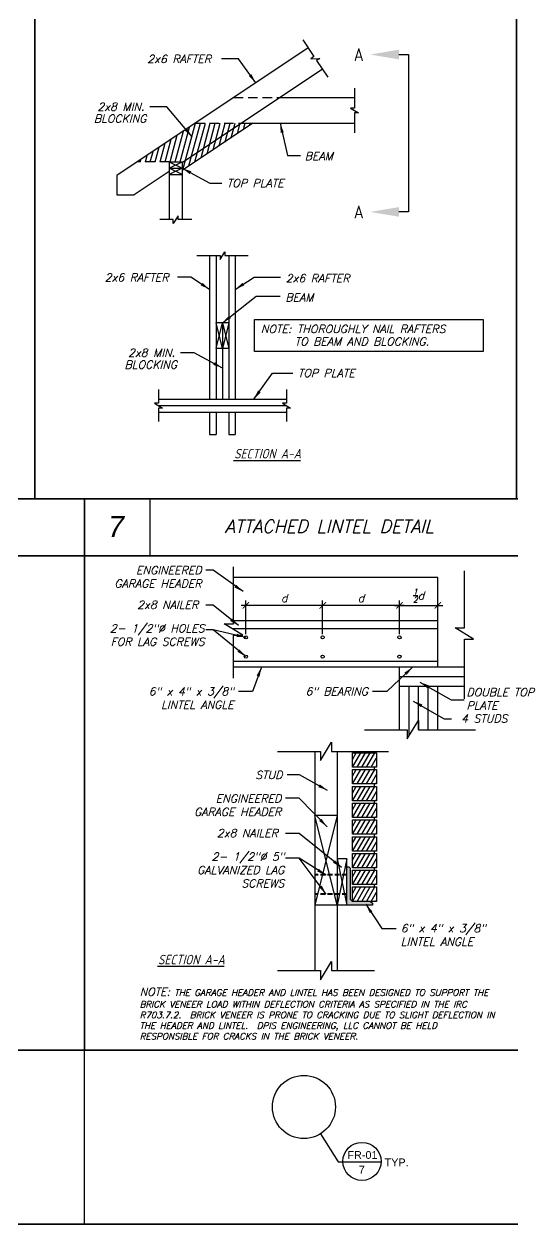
# Model space of a CAD drawing. Header units: inches. Extents: x 683 to 9753, y -6805 to 20230.
# Drawn here: x 3620 to 3925, y 628 to 1377 of the extents above; entities that cross this region are included whole.
import ezdxf
from ezdxf.enums import TextEntityAlignment as Align

# ---------------------------------------------------------------- set-up
doc = ezdxf.new("R2010")
doc.units = ezdxf.units.IN
doc.header["$LTSCALE"] = 48
doc.header["$MEASUREMENT"] = 0
doc.linetypes.add('HIDDEN2', pattern=[0.1875, 0.125, -0.0625])
doc.linetypes.add('HIDDEN4', pattern=[0.09375, 0.0625, -0.03125])
doc.layers.get('Defpoints').update_dxf_attribs({"color": 251})
for name, color, linetype in [('DPIS-BL', 9, 'Continuous'), ('DPIS-DIM', 7, 'Continuous'), ('DPIS-TEXT', 7, 'Continuous'), ('FPTEXT', 2, 'Continuous')]:
    doc.layers.add(name, color=color, linetype=linetype)
doc.styles.add('DIMLETTERS', font='arial.ttf', dxfattribs={"height": 12})
doc.styles.add('DPIS-ARCHTXT', font='ARCHITXT.shx')
doc.styles.add('DPIS-DIM', font='Simplex.shx', dxfattribs={"oblique": 15})
doc.styles.add('SHEETNAME', font='arial.ttf', dxfattribs={"height": 4})
doc.styles.add('SIMPLEX', font='simplex.shx', dxfattribs={"oblique": 15, "height": 4})
doc.styles.get("Standard").update_dxf_attribs({"font": 'simplex.shx', "oblique": 15})
doc.dimstyles.new('lennar', dxfattribs={"dimtxt": 5, "dimasz": 4, "dimexe": 3, "dimexo": 2, "dimgap": 2, "dimtad": 1, "dimdec": 4, "dimrnd": 0.125, "dimzin": 3, "dimdsep": 46, "dimlunit": 4, "dimtxsty": 'DPIS-DIM', "dimblk": 'ARCHTICK', "dimcen": 3, "dimdle": 3, "dimclrd": 2, "dimclre": 2, "dimclrt": 256, "dimadec": 0, "dimazin": 0, "dimtfac": 1, "dimtdec": 4, "dimtmove": 0, "dimatfit": 3, "dimfxl": 1, "dimtolj": 1, "dimtzin": 0, "dimarcsym": 0})
doc.dimstyles.get("Standard").update_dxf_attribs({"dimtxt": 4, "dimasz": 4, "dimexe": 3, "dimexo": 2, "dimgap": 2, "dimtad": 1, "dimdec": 4, "dimrnd": 0.125, "dimzin": 3, "dimdsep": 46, "dimlunit": 4, "dimtxsty": 'SIMPLEX', "dimblk": 'ARCHTICK', "dimcen": 3, "dimdle": 3, "dimclrd": 2, "dimclre": 2, "dimadec": 0, "dimazin": 0, "dimtfac": 1, "dimtdec": 4, "dimtofl": 0, "dimtmove": 1, "dimatfit": 3, "dimfxl": 1, "dimtolj": 1, "dimtzin": 0, "dimarcsym": 0})

# ---------------------------------------------------------------- blocks, each defined once
blk = doc.blocks.new('_ArchTick')
at = {"color": 0, "const_width": 0.15}
blk.add_lwpolyline([(-0.5, -0.5), (0.5, 0.5)], dxfattribs=at)
blk = doc.blocks.new('*D84')
at = {"layer": 'Defpoints', "color": 0, "transparency": 16777216}
for p in [(3878.61, 1014.16), (3854.61, 994.17), (3878.61, 994.17)]:
    blk.add_point(p, dxfattribs=at)
at = {"layer": 'DPIS-TEXT', "color": 2, "lineweight": -2, "transparency": 16777216}
for p, q in [((3851.61, 1014.16), (3881.61, 1014.16)), ((3854.61, 996.17), (3854.61, 1017.16)), ((3878.61, 996.17), (3878.61, 1017.16))]:
    blk.add_line(p, q, dxfattribs=at)
at = {"layer": 'DPIS-TEXT', "color": 2, "lineweight": -2, "transparency": 16777216, "xscale": 4, "yscale": 4, "zscale": 4, "rotation": 180}
blk.add_blockref('_ArchTick', (3854.61, 1014.16), dxfattribs=at)
at = {"layer": 'DPIS-TEXT', "color": 2, "lineweight": -2, "transparency": 16777216, "xscale": 4, "yscale": 4, "zscale": 4}
blk.add_blockref('_ArchTick', (3878.61, 1014.16), dxfattribs=at)
at = {"layer": 'DPIS-TEXT', "transparency": 16777216, "insert": (3866.61, 1020.24), "char_height": 5, "attachment_point": 5, "style": 'DPIS-DIM'}
blk.add_mtext('\\A1;\\A1;{\\H0.7x;\\S1/2;}d', dxfattribs=at)
blk = doc.blocks.new('*D85')
at = {"layer": 'Defpoints', "color": 0, "transparency": 16777216}
for p in [(3806.61, 1014.16), (3806.61, 994.17), (3854.61, 994.17)]:
    blk.add_point(p, dxfattribs=at)
at = {"layer": 'DPIS-TEXT', "color": 2, "lineweight": -2, "transparency": 16777216}
for p, q in [((3857.61, 1014.16), (3803.61, 1014.16)), ((3806.61, 996.17), (3806.61, 1017.16)), ((3854.61, 996.17), (3854.61, 1017.16))]:
    blk.add_line(p, q, dxfattribs=at)
at = {"layer": 'DPIS-TEXT', "color": 2, "lineweight": -2, "transparency": 16777216, "xscale": 4, "yscale": 4, "zscale": 4, "rotation": 180}
blk.add_blockref('_ArchTick', (3806.61, 1014.16), dxfattribs=at)
at = {"layer": 'DPIS-TEXT', "color": 2, "lineweight": -2, "transparency": 16777216, "xscale": 4, "yscale": 4, "zscale": 4}
blk.add_blockref('_ArchTick', (3854.61, 1014.16), dxfattribs=at)
at = {"layer": 'DPIS-TEXT', "transparency": 16777216, "insert": (3830.61, 1018.66), "char_height": 5, "attachment_point": 5, "style": 'DPIS-DIM'}
blk.add_mtext('\\A1;d', dxfattribs=at)
blk = doc.blocks.new('*D86')
at = {"layer": 'Defpoints', "color": 0, "transparency": 16777216}
for p in [(3758.61, 1014.16), (3758.61, 994.17), (3806.61, 994.17)]:
    blk.add_point(p, dxfattribs=at)
at = {"layer": 'DPIS-TEXT', "color": 2, "lineweight": -2, "transparency": 16777216}
for p, q in [((3809.61, 1014.16), (3755.61, 1014.16)), ((3758.61, 996.17), (3758.61, 1017.16)), ((3806.61, 996.17), (3806.61, 1017.16))]:
    blk.add_line(p, q, dxfattribs=at)
at = {"layer": 'DPIS-TEXT', "color": 2, "lineweight": -2, "transparency": 16777216, "xscale": 4, "yscale": 4, "zscale": 4, "rotation": 180}
blk.add_blockref('_ArchTick', (3758.61, 1014.16), dxfattribs=at)
at = {"layer": 'DPIS-TEXT', "color": 2, "lineweight": -2, "transparency": 16777216, "xscale": 4, "yscale": 4, "zscale": 4}
blk.add_blockref('_ArchTick', (3806.61, 1014.16), dxfattribs=at)
at = {"layer": 'DPIS-TEXT', "transparency": 16777216, "insert": (3782.61, 1018.66), "char_height": 5, "attachment_point": 5, "style": 'DPIS-DIM'}
blk.add_mtext('\\A1;d', dxfattribs=at)

msp = doc.modelspace()

# ---------------------------------------------------------------- hatches: boundary and pattern name
h = msp.add_hatch()
h.set_pattern_fill('ANSI31', color=251, scale=20, angle=15, style=0)
h.set_pattern_definition([(60, (2388.5482, 1064.486), (-2.1650635, 1.25), [])])
h.paths.add_polyline_path([(3825.22764, 913.05966), (3825.22764, 922.03788), (3840.22764, 922.03788), (3840.22764, 913.05966)])
h = msp.add_hatch()
h.set_pattern_fill('ANSI31', color=251, scale=20, angle=15, style=0)
h.set_pattern_definition([(60, (2388.5482, 1054.0077), (-2.1650635, 1.25), [])])
h.paths.add_polyline_path([(3825.22764, 902.58144), (3825.22764, 911.55966), (3840.22764, 911.55966), (3840.22764, 902.58144)])
h = msp.add_hatch()
h.set_pattern_fill('ANSI31', color=251, scale=20, angle=15, style=0)
h.set_pattern_definition([(60, (2388.5482, 1043.5295), (-2.1650635, 1.25), [])])
h.paths.add_polyline_path([(3825.22764, 892.10323), (3825.22764, 901.08144), (3840.22764, 901.08144), (3840.22764, 892.10323)])
h = msp.add_hatch()
h.set_pattern_fill('ANSI31', color=251, scale=20, angle=15, style=0)
h.set_pattern_definition([(60, (2388.5482, 1033.0513), (-2.1650635, 1.25), [])])
h.paths.add_polyline_path([(3825.22764, 881.62501), (3825.22764, 890.60323), (3840.22764, 890.60323), (3840.22764, 881.62501)])
h = msp.add_hatch()
h.set_pattern_fill('ANSI31', color=251, scale=20, angle=15, style=0)
h.set_pattern_definition([(60, (2388.5482, 1022.573), (-2.1650635, 1.25), [])])
h.paths.add_polyline_path([(3825.22764, 871.14679), (3825.22764, 880.12501), (3840.22764, 880.12501), (3840.22764, 871.14679)])
h = msp.add_hatch()
h.set_pattern_fill('ANSI31', color=251, scale=20, angle=15, style=0)
h.set_pattern_definition([(60, (2388.5482, 1012.0948), (-2.1650635, 1.25), [])])
h.paths.add_polyline_path([(3825.22764, 860.66857), (3825.22764, 869.64679), (3840.22764, 869.64679), (3840.22764, 860.66857)])
h = msp.add_hatch()
h.set_pattern_fill('ANSI31', color=251, scale=20, angle=15, style=0)
h.set_pattern_definition([(60, (2388.5482, 1001.6166), (-2.1650635, 1.25), [])])
h.paths.add_polyline_path([(3825.22764, 850.19036), (3825.22764, 859.16857), (3840.22764, 859.16857), (3840.22764, 850.19036)])
msp.add_hatch(color=256).paths.add_polyline_path([(3824.06097, 849.73392), (3822.8943, 850.90059), (3821.72764, 850.90059), (3821.72764, 826.90059), (3837.72764, 826.90059), (3837.72764, 828.06726), (3836.56097, 829.23392), (3825.22764, 829.23392), (3824.06097, 830.40059)])
h = msp.add_hatch()
h.set_pattern_fill('ANSI31', color=251, scale=20, angle=15, style=0)
h.set_pattern_definition([(60, (2388.5482, 991.1384), (-2.1650635, 1.25), [])])
h.paths.add_polyline_path([(3825.22764, 839.71214), (3825.22764, 848.69036), (3840.22764, 848.69036), (3840.22764, 839.71214)])
h = msp.add_hatch()
h.set_pattern_fill('ANSI31', color=251, scale=20, angle=15, style=0)
h.set_pattern_definition([(60, (2388.5482, 980.6602), (-2.1650635, 1.25), [])])
h.paths.add_polyline_path([(3825.22764, 829.23392), (3825.22764, 838.21214), (3840.22764, 838.21214), (3840.22764, 829.23392)])
at = {"layer": 'DPIS-BL'}
h = msp.add_hatch(dxfattribs=at)
h.set_pattern_fill('ANSI31', color=251, scale=24, angle=30, style=0)
h.set_pattern_definition([(75, (2218.0166, 180.7938), (-2.8977775, 0.776457), [])])
h.paths.add_polyline_path([(3755.8367, 1315.38204), (3726.99229, 1315.38204), (3690.92547, 1291.3375), (3710.76988, 1291.3375), (3718.76988, 1291.3375), (3718.76988, 1290.67083)])
h.paths.add_polyline_path([(3763.0478, 1315.38204), (3755.8367, 1315.38204), (3718.76988, 1290.67083), (3718.76988, 1285.86343)])

# ---------------------------------------------------------------- linework, layer by layer
at = {"color": 251}
for p, q in [((3801.72764, 922.94728), (3801.72764, 882.90059)), ((3815.72764, 922.94728), (3815.72764, 882.90059)), ((3801.72764, 826.90059), (3801.72764, 785.971)), ((3815.72764, 826.90059), (3815.72764, 785.971))]:
    msp.add_line(p, q, dxfattribs=at)
for p, q in [((3838.9251, 922.03788), (3838.9251, 922.94728)), ((3838.9251, 911.55966), (3838.9251, 913.05966)), ((3838.9251, 901.08144), (3838.9251, 902.58144)), ((3838.9251, 890.60323), (3838.9251, 892.10323)), ((3815.72764, 882.90059), (3801.72764, 826.90059)), ((3815.72764, 826.90059), (3801.72764, 882.90059)), ((3815.72764, 882.90059), (3801.72764, 882.90059)), ((3801.72764, 882.90059), (3801.72764, 826.90059)), ((3815.72764, 882.90059), (3815.72764, 826.90059)), ((3838.9251, 880.12501), (3838.9251, 881.62501)), ((3838.9251, 869.64679), (3838.9251, 871.14679)), ((3821.72764, 855.90059), (3815.72764, 855.90059)), ((3821.72764, 855.90059), (3815.72764, 826.90059)), ((3815.72764, 855.90059), (3821.72764, 826.90059)), ((3821.72764, 826.90059), (3821.72764, 855.90059)), ((3838.9251, 859.16857), (3838.9251, 860.66857)), ((3821.72764, 826.90059), (3821.72764, 850.90059)), ((3821.72764, 850.90059), (3822.8943, 850.90059)), ((3824.06097, 849.73392), (3822.8943, 850.90059)), ((3824.06097, 830.40059), (3824.06097, 849.73392)), ((3838.9251, 848.69036), (3838.9251, 850.19036)), ((3838.9251, 838.21214), (3838.9251, 839.71214)), ((3815.72764, 826.90059), (3801.72764, 826.90059)), ((3821.72764, 826.90059), (3815.72764, 826.90059)), ((3837.72764, 826.90059), (3821.72764, 826.90059)), ((3825.22764, 829.23392), (3824.06097, 830.40059)), ((3836.56097, 829.23392), (3825.22764, 829.23392)), ((3836.56097, 829.23392), (3837.72764, 828.06726)), ((3837.72764, 828.06726), (3837.72764, 826.90059))]:
    msp.add_line(p, q)
at = {"linetype": 'HIDDEN4'}
for p, q in [((3821.72764, 846.01768), (3802.39858, 846.01768)), ((3821.72764, 845.51768), (3802.39858, 845.51768)), ((3821.72764, 833.9742), (3802.39858, 833.9742)), ((3821.72764, 833.4742), (3802.39858, 833.4742))]:
    msp.add_line(p, q, dxfattribs=at)
for points in [[(3750.90388, 968.7625), (3750.90388, 995.59583), (3756.65345, 995.59583), (3745.15431, 1002.59583), (3750.90388, 1002.59583), (3750.90388, 1038.21621)], [(3895.18776, 955.73358), (3895.18776, 993.05917), (3900.93733, 993.05917), (3889.43819, 1000.05917), (3895.18776, 1000.05917), (3895.18776, 1035.67956)], [(3832.65763, 936.43821), (3859.49096, 936.43821), (3859.49096, 930.68864), (3866.49096, 942.18778), (3866.49096, 936.43821), (3902.11135, 936.43821)], [(3778.3943, 922.94728), (3805.22764, 922.94728), (3805.22764, 917.19771), (3812.22764, 928.69685), (3812.22764, 922.94728), (3847.84802, 922.94728)], [(3778.3943, 785.971), (3805.22764, 785.971), (3805.22764, 780.22143), (3812.22764, 791.72057), (3812.22764, 785.971), (3839.06097, 785.971)]]:
    msp.add_lwpolyline(points)
for points in [[(3825.22764, 913.05966), (3825.22764, 922.03788), (3840.22764, 922.03788), (3840.22764, 913.05966)], [(3825.22764, 902.58144), (3825.22764, 911.55966), (3840.22764, 911.55966), (3840.22764, 902.58144)], [(3825.22764, 892.10323), (3825.22764, 901.08144), (3840.22764, 901.08144), (3840.22764, 892.10323)], [(3825.22764, 881.62501), (3825.22764, 890.60323), (3840.22764, 890.60323), (3840.22764, 881.62501)], [(3825.22764, 871.14679), (3825.22764, 880.12501), (3840.22764, 880.12501), (3840.22764, 871.14679)], [(3825.22764, 860.66857), (3825.22764, 869.64679), (3840.22764, 869.64679), (3840.22764, 860.66857)], [(3825.22764, 850.19036), (3825.22764, 859.16857), (3840.22764, 859.16857), (3840.22764, 850.19036)], [(3825.22764, 839.71214), (3825.22764, 848.69036), (3840.22764, 848.69036), (3840.22764, 839.71214)], [(3825.22764, 829.23392), (3825.22764, 838.21214), (3840.22764, 838.21214), (3840.22764, 829.23392)]]:
    msp.add_lwpolyline(points, close=True)
at = {"layer": 'DPIS-BL'}
msp.add_line((3657.85534, 627.64953), (3657.85534, 736.33228), dxfattribs=at)
at = {"layer": 'DPIS-BL', "const_width": 1}
for points in [[(3332.81638, 1415.67308), (3626.75087, 1415.67308), (3626.75087, 1080.71995), (3332.81638, 1080.71995)], [(3626.75087, 1415.67308), (3927.67898, 1415.67308), (3927.67898, 1080.71995), (3626.75087, 1080.71995)], [(3377.31916, 1080.71995), (3657.85534, 1080.71995), (3657.85534, 736.33228), (3377.31916, 736.33228)], [(3657.85534, 1080.71995), (3967.35458, 1080.71995), (3967.35458, 736.33228), (3657.85534, 736.33228)]]:
    msp.add_lwpolyline(points, close=True, dxfattribs=at)
for points in [[(3698.71811, 1080.71995), (3698.71811, 1045.13429)], [(3657.85534, 1045.13429), (3377.31916, 1045.13429)], [(3967.35458, 1045.13429), (3657.85534, 1045.13429)]]:
    msp.add_lwpolyline(points, dxfattribs=at)
at = {"layer": 'DPIS-BL'}
msp.add_lwpolyline([(3067.81992, 627.64953), (4531.81992, 627.64953), (4531.81992, 736.33228), (3067.81992, 736.33228)], close=True, dxfattribs=at)
at = {"layer": 'DPIS-DIM', "color": 2}
for p, q in [((3805.30936, 684.04228), (3816.24511, 666.42494)), ((3816.24511, 666.42494), (3819.27722, 666.42494))]:
    msp.add_line(p, q, dxfattribs=at)
msp.add_circle((3794.89396, 700.77411), 19.70874, dxfattribs=at)
at = {"layer": 'DPIS-TEXT'}
for p, q in [((3797.59444, 1362.45014), (3677.89467, 1282.6503)), ((3806.46964, 1349.13734), (3718.76988, 1290.67083)), ((3779.8367, 1331.38204), (3826.55721, 1331.38204)), ((3763.0478, 1315.38204), (3718.76988, 1285.86343)), ((3755.8367, 1315.38204), (3826.55721, 1315.38204)), ((3710.76988, 1291.3375), (3710.76988, 1255.14188)), ((3710.76988, 1287.3375), (3718.76988, 1291.3375)), ((3710.76988, 1291.3375), (3718.76988, 1287.3375)), ((3710.76988, 1291.3375), (3718.76988, 1291.3375)), ((3718.76988, 1291.3375), (3718.76988, 1255.14188)), ((3677.89467, 1282.6503), (3677.89467, 1270.6503)), ((3710.76988, 1285.3375), (3688.73908, 1270.6503)), ((3710.76988, 1287.3375), (3718.76988, 1287.3375)), ((3718.76988, 1283.3375), (3710.76988, 1287.3375)), ((3718.76988, 1287.3375), (3710.76988, 1283.3375)), ((3710.76988, 1283.3375), (3718.76988, 1283.3375)), ((3677.89467, 1270.6503), (3688.73908, 1270.6503)), ((3735.9857, 1232.65525), (3735.9857, 1142.93597)), ((3739.9857, 1232.65525), (3739.9857, 1142.93597)), ((3747.9857, 1232.65525), (3747.9857, 1142.93597)), ((3751.9857, 1232.65525), (3751.9857, 1142.93597)), ((3747.9857, 1190.69354), (3739.9857, 1190.69354)), ((3743.9857, 1174.69354), (3739.9857, 1190.69354)), ((3739.9857, 1174.69354), (3743.9857, 1190.69354)), ((3747.9857, 1190.69354), (3743.9857, 1174.69354)), ((3743.9857, 1190.69354), (3747.9857, 1174.69354)), ((3743.9857, 1190.69354), (3743.9857, 1142.93597)), ((3747.9857, 1174.69354), (3739.9857, 1174.69354)), ((3703.9857, 1142.93597), (3783.9857, 1142.93597)), ((3703.9857, 1138.93597), (3783.9857, 1138.93597)), ((3703.9857, 1134.93597), (3783.9857, 1134.93597)), ((3735.9857, 1134.93597), (3735.9857, 1120.93597)), ((3739.9857, 1134.93597), (3739.9857, 1120.93597)), ((3747.9857, 1134.93597), (3747.9857, 1120.93597)), ((3751.9857, 1134.93597), (3751.9857, 1120.93597)), ((3735.9857, 1120.93597), (3739.9857, 1120.93597)), ((3747.9857, 1120.93597), (3751.9857, 1120.93597)), ((3878.6053, 1031.55762), (3750.90388, 1031.55762)), ((3878.6053, 975.55762), (3878.6053, 1031.55762)), ((3878.6053, 999.55762), (3750.14529, 999.55762)), ((3878.6053, 1004.55762), (3750.90388, 1004.55762)), ((3878.6053, 979.05762), (3750.90388, 979.05762)), ((3895.18776, 975.55762), (3750.90388, 975.55762)), ((3854.6053, 936.43821), (3854.6053, 975.55762)), ((3895.18776, 969.55762), (3854.6053, 969.55762)), ((3895.18776, 963.55762), (3854.6053, 963.55762)), ((3860.6053, 932.5192), (3860.6053, 963.55762)), ((3866.6053, 936.43821), (3866.6053, 963.55762)), ((3872.6053, 936.43821), (3872.6053, 963.55762)), ((3878.6053, 936.43821), (3878.6053, 963.55762)), ((3819.27722, 666.42494), (3842.78401, 666.42494)), ((4531.81992, 627.64953), (3067.81992, 627.64953)), ((4531.81992, 627.64953), (3067.81992, 627.64953))]:
    msp.add_line(p, q, dxfattribs=at)
at = {"layer": 'DPIS-TEXT', "linetype": 'HIDDEN2'}
for p, q in [((3750.99229, 1331.38204), (3779.8367, 1331.38204)), ((3726.99229, 1315.38204), (3755.8367, 1315.38204)), ((3710.76988, 1291.3375), (3690.92547, 1291.3375))]:
    msp.add_line(p, q, dxfattribs=at)
at = {"layer": 'DPIS-TEXT'}
for points in [[(3794.26624, 1367.44245), (3801.19999, 1357.04182), (3799.14973, 1355.67498), (3804.91435, 1355.9125), (3802.86409, 1354.54567), (3809.79784, 1344.14504)], [(3854.27725, 1358.30395), (3860.27725, 1358.30395), (3860.27725, 1259.97539), (3854.27725, 1259.97539)], [(3826.55721, 1337.38204), (3826.55721, 1324.88204), (3824.0931, 1324.88204), (3829.02131, 1321.88204), (3826.55721, 1321.88204), (3826.55721, 1309.38204)], [(3724.76988, 1255.14188), (3716.26988, 1255.14188), (3716.26988, 1257.60598), (3713.26988, 1252.67777), (3713.26988, 1255.14188), (3704.76988, 1255.14188)], [(3727.9857, 1232.65525), (3742.4857, 1232.65525), (3742.4857, 1230.19115), (3745.4857, 1235.11935), (3745.4857, 1232.65525), (3759.9857, 1232.65525)], [(3703.9857, 1148.93597), (3703.9857, 1140.43597), (3701.5216, 1140.43597), (3706.4498, 1137.43597), (3703.9857, 1137.43597), (3703.9857, 1128.93597)], [(3783.9857, 1148.93597), (3783.9857, 1140.43597), (3781.5216, 1140.43597), (3786.4498, 1137.43597), (3783.9857, 1137.43597), (3783.9857, 1128.93597)]]:
    msp.add_lwpolyline(points, dxfattribs=at)
msp.add_lwpolyline([(3764.11956, 1192.73172), (3906.93433, 1192.73172), (3906.93433, 1172.74848), (3764.11956, 1172.74848)], close=True, dxfattribs=at)
for centre, radius in [((3758.6053, 994.17471), 1), ((3806.6053, 994.17471), 1), ((3854.6053, 994.17471), 1), ((3758.6053, 982.13123), 1), ((3806.6053, 982.13123), 1), ((3854.6053, 982.13123), 1), ((3831.19176, 666.75171), 11.91902)]:
    msp.add_circle(centre, radius, dxfattribs=at)
at = {"layer": 'DPIS-TEXT', "extrusion": (0, 0, -1)}
for points in [[(-3854.27725, 1355.30395), (-3836.27725, 1358.30395), (-3854.27725, 1361.30395)], [(-3854.27725, 1256.97539), (-3836.27725, 1259.97539), (-3854.27725, 1262.97539)]]:
    msp.add_solid(points, dxfattribs=at)

# ---------------------------------------------------------------- texts
at = {"layer": 'DPIS-TEXT', "oblique": 15}
for s, height, style, p in [('2x6 RAFTER', 5, 'SIMPLEX', (3716.94619, 1355.54923)), ('2x8 MIN.', 5, 'SIMPLEX', (3680.5106, 1325.72875)), ('BLOCKING', 5, 'SIMPLEX', (3680.0679, 1318.24587)), ('BEAM', 5, 'SIMPLEX', (3804.23469, 1294.89204)), ('TOP PLATE', 5, 'SIMPLEX', (3764.49668, 1277.96326)), ('2x6 RAFTER', 5, 'SIMPLEX', (3690.35039, 1219.05265)), ('2x6 RAFTER', 5, 'SIMPLEX', (3803.4696, 1218.53237)), ('BEAM', 5, 'SIMPLEX', (3792.13542, 1206.59012)), ('2x8 MIN.', 5, 'SIMPLEX', (3699.67665, 1172.03024)), ('BLOCKING', 5, 'SIMPLEX', (3699.23395, 1164.54735)), ('TOP PLATE', 5, 'SIMPLEX', (3808.93221, 1159.32949)), ('%%USECTION A-A', 6, 'DPIS-ARCHTXT', (3772.18096, 1108.93597)), ('%%USECTION A-A', 6, 'DPIS-ARCHTXT', (3724.55893, 792.84456))]:
    msp.add_text(s, height=height, dxfattribs=dict(at, style=style)).set_placement(p, align=Align.MIDDLE)
at = {"layer": 'DPIS-TEXT', "style": 'DPIS-ARCHTXT'}
for p in [(3829.17667, 1358.30395), (3829.17667, 1259.97539)]:
    msp.add_text('A', height=8, dxfattribs=at).set_placement(p, align=Align.MIDDLE)
at = {"layer": 'DPIS-TEXT', "style": 'SIMPLEX', "oblique": 15}
for s, p in [('NOTE: THOROUGHLY NAIL RAFTERS', (3768.04126, 1184.34339)), ('TO BEAM AND BLOCKING.', (3789.13853, 1176.54738))]:
    msp.add_text(s, height=5, dxfattribs=at).set_placement(p)
at = {"layer": 'DPIS-TEXT', "style": 'DIMLETTERS'}
for s, p in [('FR-01', (3831.48, 668.35684)), ('7', (3831.08044, 659.18996))]:
    msp.add_text(s, height=4.8384, dxfattribs=at).set_placement(p, align=Align.CENTER)
msp.add_text('TYP.', height=4.8384, dxfattribs=at).set_placement((3845.31086, 663.74403))
at = {"layer": 'DPIS-TEXT', "style": 'SIMPLEX'}
for s, insert, char_height, width, attachment_point in [('ENGINEERED GARAGE HEADER', (3730.94369, 1038.61336), 5, 73, 3), ('2x8 NAILER', (3709.7854, 1014.5598), 5, 73, 5), ('2- 1/2"%%c HOLES\\PFOR LAG SCREWS', (3732.83579, 1002.30527), 5, 83.75, 3), ('6" x 4" x 3/8" LINTEL ANGLE', (3751.06517, 962.92782), 5, 79, 3), ('6" BEARING', (3834.9241, 962.92782), 5, 79, 3), ('DOUBLE TOP\\PPLATE', (3896.50116, 962.39919), 5, 79, 1), ('4 STUDS', (3893.15187, 945.9195), 5, 79, 1), ('STUD', (3772.983, 908.20229), 5, 47.4025306, 5), ('ENGINEERED GARAGE HEADER', (3780.74442, 895.96342), 5, 73, 3), ('2x8 NAILER', (3759.58613, 871.90986), 5, 73, 5), ('2- 1/2"%%c 5" GALVANIZED LAG SCREWS', (3782.63652, 859.65533), 5, 83.75, 3), ('6" x 4" x 3/8" LINTEL ANGLE', (3855.41553, 814.88198), 5, 79, 1), ('{\\H1.2416x;NOTE:} THE GARAGE HEADER AND LINTEL HAS BEEN DESIGNED TO SUPPORT THE BRICK VENEER LOAD WITHIN DEFLECTION CRITERIA AS SPECIFIED IN THE IRC R703.7.2.  BRICK VENEER IS PRONE TO CRACKING DUE TO SLIGHT DEFLECTION IN THE HEADER AND LINTEL.  DPIS ENGINEERING, LLC CANNOT BE HELD RESPONSIBLE FOR CRACKS IN THE BRICK VENEER.{\\H0.75x; }', (3692.2501, 775.22981), 4, 241.2464269, 1)]:
    msp.add_mtext(s, dxfattribs=dict(at, insert=insert, char_height=char_height, width=width, attachment_point=attachment_point))
at = {"layer": 'FPTEXT', "style": 'SHEETNAME', "oblique": 10}
msp.add_text('7', height=13.24373, dxfattribs=at).set_placement((3676.57283, 1063.4156), align=Align.MIDDLE_CENTER)
at = {"layer": 'FPTEXT', "insert": (3745.42693, 1059.51642), "char_height": 8, "attachment_point": 7}
msp.add_mtext('ATTACHED LINTEL DETAIL', dxfattribs=at)

# ---------------------------------------------------------------- dimensions: what is measured, and where the dimension line sits
at = {"layer": 'DPIS-TEXT'}
for base, p1, p2, text, picture, middle in [((3758.6053, 1014.15996), (3806.6053, 994.17471), (3758.6053, 994.17471), 'd', '*D86', (3782.6053, 1018.65996)), ((3806.6053, 1014.15996), (3854.6053, 994.17471), (3806.6053, 994.17471), 'd', '*D85', (3830.6053, 1018.65996)), ((3878.6053, 1014.15996), (3854.6053, 994.17471), (3878.6053, 994.17471), '\\A1;{\\H0.7x;\\S1/2;}d', '*D84', (3866.6053, 1020.24329))]:
    dim = msp.add_linear_dim(base=base, p1=p1, p2=p2, text=text, dimstyle='lennar', dxfattribs=at)
    dim.commit()
    dim.dimension.update_dxf_attribs({"geometry": picture, "text_midpoint": middle})

# ---------------------------------------------------------------- leaders
for points in [[(3764.7882, 1340.57932), (3753.94486, 1355.54923), (3743.2989, 1355.54923)], [(3725.12709, 1306.80562), (3709.21415, 1325.72875), (3698.56819, 1325.72875)], [(3780.00107, 1315.38204), (3784.67427, 1295.2809), (3792.72227, 1295.2809)], [(3718.76988, 1287.3375), (3736.082, 1277.96326), (3743.64731, 1277.96326)], [(3735.9857, 1211.57957), (3724.21857, 1219.22608), (3715.88435, 1219.22608)], [(3751.9857, 1211.57957), (3763.75283, 1219.22608), (3780.25436, 1219.22608)], [(3743.9857, 1190.69354), (3765.00773, 1207.28383), (3780.09807, 1207.28383)], [(3743.9857, 1162.41582), (3726.21857, 1172.03024), (3717.73424, 1172.03024)], [(3763.61447, 1142.93597), (3775.17385, 1159.32949), (3787.93221, 1159.32949)], [(3756.90306, 1022.7402), (3738.10433, 1036.25061), (3733.52412, 1036.25061)], [(3753.99881, 1001.48092), (3738.10433, 1014.31709), (3733.52412, 1014.31709)], [(3758.6053, 994.17471), (3738.10433, 998.82892), (3733.52412, 998.82892)], [(3758.6053, 982.13123), (3738.10433, 998.82892), (3733.52412, 998.82892)], [(3768.29899, 975.55762), (3762.83783, 960.33228), (3753.96837, 960.33228)], [(3862.80527, 975.55762), (3846.69676, 960.33228), (3837.8273, 960.33228)], [(3867.24546, 966.25649), (3886.8546, 955.20739), (3895.0744, 955.20739)], [(3863.20968, 954.37307), (3882.62987, 943.32396), (3887.06461, 943.32396)], [(3809.65567, 898.55578), (3792.2221, 908.20229), (3784.37818, 908.20229)], [(3809.36417, 875.81069), (3791.97589, 893.60068), (3783.32485, 893.60068)], [(3818.35287, 850.36547), (3791.97589, 871.66715), (3783.32485, 871.66715)], [(3808.82613, 845.51768), (3791.97589, 856.17898), (3783.32485, 856.17898)], [(3808.82613, 833.68019), (3791.97589, 856.17898), (3783.32485, 856.17898)], [(3833.54864, 827.49475), (3843.64287, 812.28644), (3852.51233, 812.28644)]]:
    msp.add_leader(points, dimstyle='Standard', override={"dimasz": 6, "dimtad": 0, "dimclrd": 1}, dxfattribs=at)

doc.saveas('drawing.dxf')
